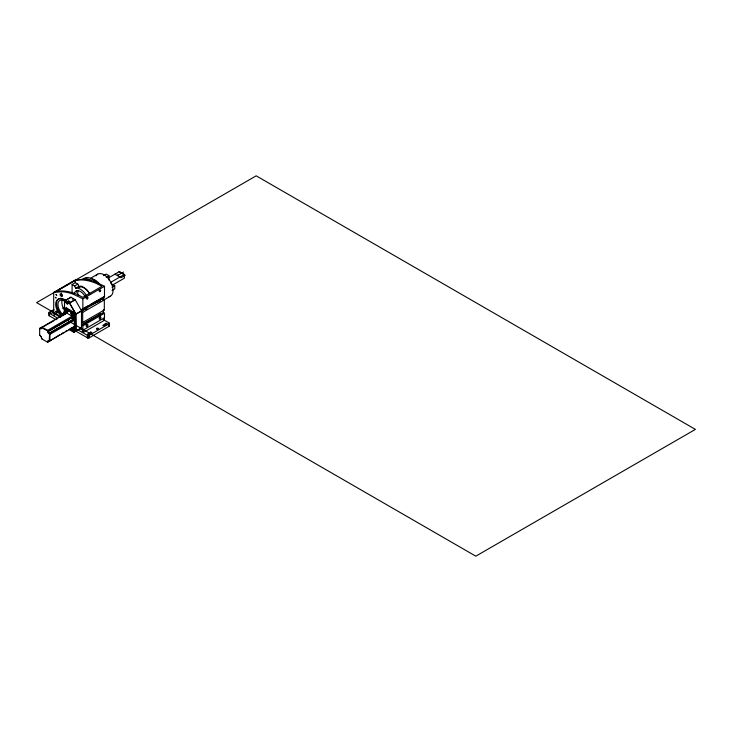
<?xml version="1.0" encoding="UTF-8"?>
<svg xmlns="http://www.w3.org/2000/svg" width="732" height="732" viewBox="0 0 732 732"><rect width="100%" height="100%" fill="white"/><g stroke="black" fill="none" stroke-linecap="round" stroke-linejoin="round"><path stroke-width="1.1" d="M39.656 328.695L40.379 328.695A1.528 0.878 60 0 0 41.459 328.064L41.998 327.131L47.662 330.407L48.12 331.706A1.272 0.732 60 0 0 49.017 333.261L49.913 334.314L49.922 340.847L48.843 340.847A1.528 0.878 60 0 0 47.763 341.478L47.397 342.1M39.656 334.927L39.684 328.311L42.465 327.277M41.459 327.652L47.424 330.681L47.763 331.706A1.528 0.878 60 0 0 48.843 333.572L49.556 334.378L49.227 341.075M64.05 314.403C61.973 315.053 63.959 309.517 65.853 313.36L39.656 328.485M64.233 312.216L64.727 311.887L74.069 317.295L74.49 318.146L73.767 318.557L73.767 320.634L49.694 334.451M65.432 313.799L65.853 313.36M73.246 329.061L73.676 329.455L73.767 327.085L47.58 342.201L41.797 338.861M73.804 327.396L74.078 327.854M64.325 309.224L64.325 313.168M64.526 300.943L71.004 297.238L64.517 300.898L64.544 310.194M74.399 314.989L74.472 331.971L74.582 315.007L73.795 313.872L75.25 313.067L66.365 307.852L64.325 309.151L66.219 307.852M76.037 330.928L75.771 314.001M67.774 311.42L67.673 311.137M73.054 314.211L73.163 314.998L73.154 314.44M73.154 330.242L73.054 330.956M109.178 323.69L89.103 335.375L89.103 337.873L109.141 326.271L109.105 322.922L103.148 319.472M73.767 327.131L72.871 327.186M75.835 331.074L75.808 314.101L69.467 303.066L75.24 299.772L81.581 310.935L76.037 314.202L69.439 302.737L75.186 299.754M73.182 314.586C73.017 316.553 70.135 313.397 71.096 313.104M72.596 329.565C74.508 333.801 68.177 327.515 72.559 328.211M65.102 300.568L69.449 303.048M68.89 329.455L73.85 332.291L81.481 327.936L81.499 310.679M74.088 328.064C73.703 329.638 72.395 325.804 74.033 327.79M67.774 311.713L67.243 312.042L68.552 311.137M72.285 299.04L73.118 299.232M73.95 317.78C71.736 317.304 75.268 319.728 73.74 317.551M65.185 308.62L73.74 313.552L74.573 314.97L75.826 314.202M64.681 312.656L65.459 313.79M67.198 312.024C64.37 311.31 68.497 310.734 67.188 310.258M68.964 310.121L67.564 309.197L66.072 310.002M71.516 314.513L74.042 312.939L72.669 312.235M72.962 312.317L71.361 313.131M72.596 315.144L73.136 314.925M73.776 313.845L75.186 313.012M71.516 330.315L72.66 329.254M72.596 330.937L73.136 330.727M74.975 331.514L75.423 331.431L72.129 329.876M67.033 309.261L67.564 309.197M67.71 311.988L66.026 311.1L65.935 310.011M71.224 313.186L71.361 314.147L72.797 315.035M75.14 326.472L75.332 327.616L75.085 326.664M81.481 327.936L73.621 332.191M73.621 317.478L71.434 316.581L47.58 330.352M73.969 318.493L73.282 317.624L73.767 318.502M53.903 309.554L49.099 312.344L49.026 315.629L56.025 319.747M54.058 315.702L54.058 313.625M104.136 317.972L104.136 320.46L83.219 332.538C80.895 333.463 83.979 326.197 83.219 332.538M60.5 317.34L53.701 313.415L53.701 292.425L75.332 279.935L83.832 279.258A68.195 39.372 60 0 1 94.767 281.646L104.493 286.294L104.493 296.872L81.417 309.691L82.679 312.399L82.679 322.473L81.728 321.924L81.728 325.063L82.862 325.722L104.493 313.232L104.493 317.761L82.862 330.251L79.559 328.348M98.234 284.272A70.364 40.626 60 0 0 75.332 280.393L56.218 291.437A70.364 40.626 60 0 1 79.12 295.307M72.093 293.678L72.093 284.556L75.332 282.689L77.857 284.144L78.873 286.368A11.712 6.762 60 0 1 89.789 293.953M72.093 284.556L74.618 286.011L77.857 284.144M90.484 278.316L97.685 274.161M74.618 286.011L75.634 288.243L78.873 286.368M103.505 275.616L106.204 274.061L108.903 275.616L108.903 280.054M106.204 277.181L108.903 275.616M108.501 277.876L119.389 271.59L124.339 274.454L124.339 278.187L112.463 285.05M53.775 310.679C47.928 311.512 50.801 315.135 53.683 312.024M123.552 272.075L117.852 275.369L117.852 274.244M62.586 308.291L64.489 307.184M110.477 282.451L124.339 274.454M53.701 292.425L62.193 291.748A68.195 39.372 60 0 1 73.127 294.136L82.862 298.784L104.493 286.294M63.51 312.637L64.773 311.905M66.026 310.011L67.289 310.707L68.433 309.856M44.378 326.179L46.281 325.072M47.187 324.56L53.912 320.671M55.769 319.6L57.737 318.466M59.585 317.395L61.552 316.261M63.4 315.19L65.313 313.671M112.06 287.31L114.759 285.755L114.759 288.865L112.06 290.43M81.417 309.691L84.949 307.66M86.422 306.809L88.334 305.702M90.256 304.594L96.953 300.724M82.679 322.473L104.319 309.984L104.319 299.91L103.486 298.473L99.369 300.349A1.208 0.695 -60 0 0 99.387 299.324L102.141 297.732M74.335 314.806L85.388 308.922L81.856 310.963M86.413 307.833L98.353 301.438L86.413 307.833A1.208 0.695 -60 0 0 86.532 307.101M99.369 300.349L103.486 298.473M48.12 331.294L71.974 317.523L71.507 316.636M48.12 331.706L71.974 317.523M73.227 317.624L73.95 317.212M103.212 300.358L110.413 296.204M82.679 312.399L104.319 299.91M49.017 333.261L72.871 319.491L73.767 320.634M49.383 333.472L73.227 319.701M47.617 342.219L59.566 334.863M61.424 333.792L63.382 332.657M65.24 331.596L67.143 330.489M69.055 329.391L71.919 327.735L71.471 328.458L73.548 329.482M73.026 329.08C74.435 329.235 75.314 329.18 72.111 328M100.494 313.497A2.544 1.473 0 0 1 99.836 314.156L84.098 323.233A2.544 1.473 0 0 1 82.963 323.617M81.728 325.063L103.358 312.573L104.493 313.232M90.603 332.172L87.437 334.24L88.755 334.579L91.802 332.822L91.784 332.237L90.603 332.172L90.558 333.865M105.847 323.37L102.727 325.42L104.045 325.758L107.092 323.992L107.073 323.407L105.847 323.37L105.847 325.035M89.066 335.393L87.712 335.448L87.749 337.937L89.066 337.882M75.176 316.736L75.332 317.853L75.057 316.874M65.999 310.011L65.532 310.45L66.118 311.402M88.773 335.448L88.773 337.937M65.459 312.903L64.645 312.71L65.276 313.799M87.712 337.937L75.634 331.065M65.34 312.71L64.919 312.509L65.422 312.802M87.675 335.439L77.592 329.702M71.434 313.131L73.026 314.229M73.319 312.637L73.685 312.848M70.821 297.155L75.222 299.745M67.326 309.288L68.442 309.938M72.724 312.408L74.399 313.671M72.724 330.8L71.132 329.116L72.907 329.793M98.244 284.364L101.977 286.294L82.862 297.338L79.129 295.399M65.258 300.577L69.32 302.92M65.075 308.758L73.703 313.753M87.392 335.357L87.419 337.873M119.032 271.663L125.291 275.278L121.082 277.712L114.823 274.097M110.916 283.531L114.759 285.755M103.486 297.457L103.056 297.201L103.056 298.226M98.344 300.422L97.905 300.175A1.208 0.695 -60 0 0 97.923 301.191M103.358 309.435L104.319 309.984M67.765 311.439L67.436 310.807M60.344 316.315L36.6 302.609L256.2 175.826L695.4 429.391L475.8 556.174L67.262 320.314M57.014 317.816L49.017 313.086M39.674 335.073L40.562 336.07A1.272 0.732 60 0 1 41.459 337.626L41.998 338.98M74.042 312.939L74.591 313.671M109.031 322.867L109.031 326.371M64.581 313.131C62.65 312.701 65.77 315.446 64.7 313.177M73.539 328.119L73.273 327.625M73.044 327.79C71.105 327.122 74.133 330.233 73.154 327.835M73.319 318.365C72.807 320.817 71.855 316.498 73.191 318.21M72.596 313.378L72.441 313.104M41.605 338.55L41.459 338.047M103.358 310.478L103.358 312.573M99.836 314.156L99.836 317.413M82.862 298.784L82.862 309.362M82.862 325.722L82.862 330.251M75.332 280.402L75.332 282.689M53.473 310.789L53.473 313.287M49.172 312.29L49.172 315.785M86.184 324.669A1.208 0.695 -60 0 1 85.992 325.054M99.25 316.581A1.208 0.695 -60 0 1 99.195 317.029M99.918 300.577A1.217 0.997 60 0 1 98.28 301.529M86.962 308.062A1.217 0.997 60 0 1 85.324 309.014M78.846 287.365A10.815 6.249 60 0 1 82.295 286.377M76.412 292.297A10.815 6.249 60 0 1 76.54 290.769M78.653 287.347A10.815 6.249 60 0 1 89.478 293.596M84.958 308.666A1.208 0.695 -60 0 1 84.894 307.824M62.595 295.682A1.528 0.878 60 0 1 61.57 294.447A1.528 0.878 60 0 1 61.653 293.148M62.604 315.858A10.815 6.249 60 0 1 56.703 302.252A10.815 6.249 60 0 1 65.322 300.056M61.177 315.922A10.815 6.249 60 0 1 55.916 302.225A10.815 6.249 60 0 1 64.956 300.998M86.614 297.54A0.952 0.549 -60 0 1 86.001 298.244M99.387 289.524A0.952 0.549 -60 0 1 99.177 290.448M98.5 299.772A1.208 0.695 -60 0 1 97.749 300.715M85.589 307.092A1.208 0.695 -60 0 1 84.546 308.3M75.634 288.243A11.712 6.762 60 0 1 86.55 295.829M74.307 293.697A8.912 5.142 60 0 1 78.91 290.842A8.912 5.142 60 0 1 85.223 296.78M78.022 295.271A8.912 5.142 60 0 1 78.333 290.384M63.785 315.163A8.912 5.142 60 0 1 57.947 304.018A8.912 5.142 60 0 1 64.681 301.172M64.691 310.084A8.912 5.142 60 0 1 62.366 299.598M65.313 314.092A1.272 0.732 60 0 1 65.267 314.376M72.871 319.491A1.272 0.732 60 0 1 71.974 317.935M41.459 327.863A1.272 0.732 60 0 1 40.562 328.384M40.379 335.97A1.528 0.878 60 0 1 41.459 337.836M48.12 341.478A1.272 0.732 60 0 1 49.017 340.956M68.433 302.371A1.144 0.659 60 0 1 68.168 301.959M68.113 300.916A1.144 0.659 60 0 1 68.817 300.843A1.144 0.659 60 0 1 69.531 301.74M82.414 279.304A15.912 9.187 60 0 1 91.381 280.722M82.753 279.496A15.912 9.187 60 0 1 96.304 282.351M103.368 297.338A15.912 9.187 60 0 1 103.413 298.537M90.914 278.755A12.728 7.347 60 0 1 99.973 284.519M104.008 296.487A12.728 7.347 60 0 1 103.413 299.031M96.048 275.79A12.728 7.347 60 0 1 110.075 280.951A12.728 7.347 60 0 1 108.967 296.725M55.504 297.384L56.144 298.034L55.504 297.329M56.044 294.575L56.684 295.225L56.044 294.575M87.346 326.435A1.208 0.695 -60 0 0 87.73 324.56A1.208 0.695 -60 0 0 86.303 325.832A1.208 0.695 -60 0 0 87.346 326.435M100.311 318.951A1.208 0.695 -60 0 0 100.687 317.075A1.208 0.695 -60 0 0 99.259 318.347A1.208 0.695 -60 0 0 100.311 318.951M60.198 294.749A1.528 0.878 60 0 0 61.964 296.478A1.528 0.878 60 0 0 61.616 294.154A1.528 0.878 60 0 0 60.198 294.749M55.87 311.814A1.016 0.586 60 0 0 57.05 312.967A1.016 0.586 60 0 0 56.812 311.411A1.016 0.586 60 0 0 55.87 311.814M87.483 298.821A0.952 0.549 -60 0 0 87.785 297.348A0.952 0.549 -60 0 0 86.651 298.345A0.952 0.549 -60 0 0 87.483 298.821M100.174 291.492A0.952 0.549 -60 0 0 100.476 290.018A0.952 0.549 -60 0 0 99.342 291.016A0.952 0.549 -60 0 0 100.174 291.492M66.328 302.472A1.144 0.659 60 0 0 67.655 303.762A1.144 0.659 60 0 0 67.39 302.023A1.144 0.659 60 0 0 66.328 302.472M66.118 302.499A1.299 0.75 60 0 0 67.619 303.963A1.299 0.75 60 0 0 67.317 301.987A1.299 0.75 60 0 0 66.118 302.499M97.008 329.199A0.997 0.576 0 0 0 98.564 328.769A0.997 0.576 0 0 0 97.127 328.201A0.997 0.576 0 0 0 97.008 329.199"/></g></svg>
